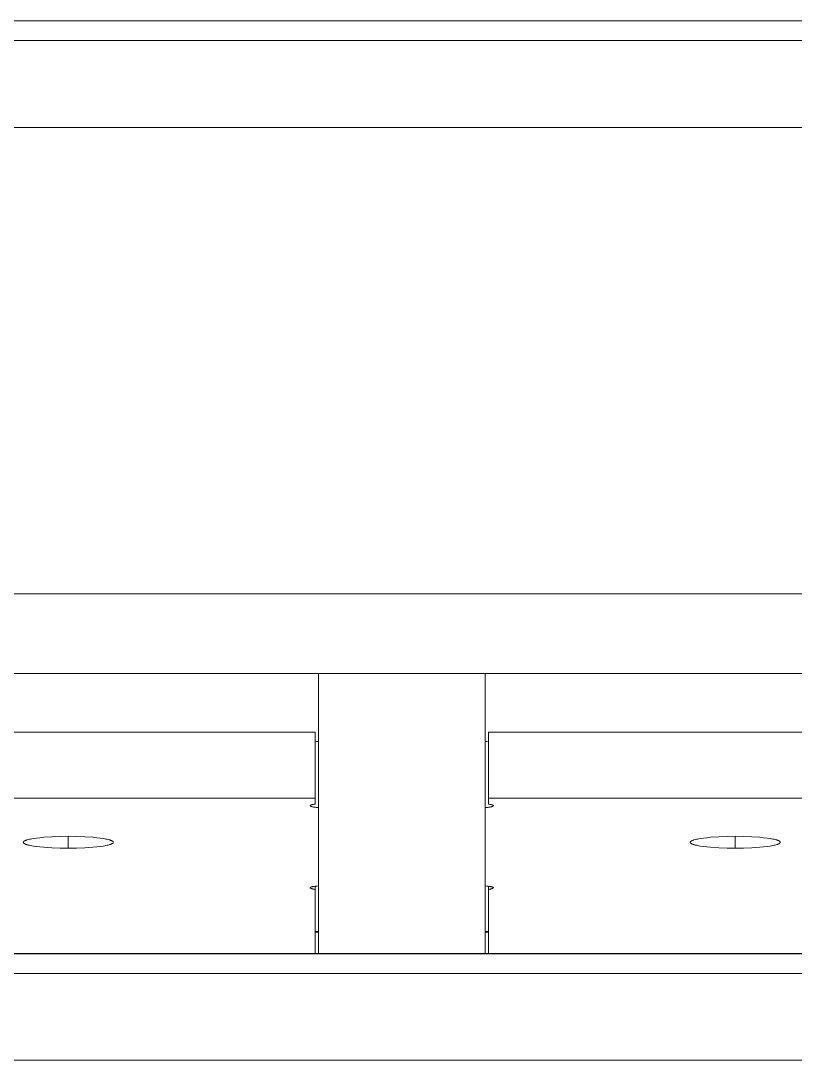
# Model space of a CAD drawing. Header units: inches. Extents: x -16 to 183, y -17 to 123.
# Drawn here: x 59.724 to 61.552, y 85.074 to 87.528 of the extents above; entities that cross this region are included whole.
import ezdxf

# ---------------------------------------------------------------- set-up
doc = ezdxf.new("R2010")
doc.units = ezdxf.units.IN
doc.layers.add('ZANO_R', color=7, linetype='Continuous', lineweight=0)

msp = doc.modelspace()

# ---------------------------------------------------------------- linework, layer by layer
at = {"layer": 'ZANO_R'}
for p, q in [((-7.48676, 87.52801), (62.98564, 87.52801)), ((62.98564, 87.52783), (-7.48676, 87.52783)), ((-7.48676, 87.48128), (62.98564, 87.48128)), ((62.98564, 87.2763), (-7.48676, 87.2763)), ((-7.48676, 86.17492), (62.98564, 86.17492)), ((62.98564, 85.98656), (-7.48676, 85.98656)), ((62.98564, 85.98638), (-7.48676, 85.98638)), ((60.42659, 85.32508), (60.42659, 85.98656)), ((60.82029, 85.32508), (60.82029, 85.98656)), ((60.41872, 85.84835), (59.63919, 85.84835)), ((60.41872, 85.69227), (60.41872, 85.84835)), ((61.60769, 85.84835), (60.82816, 85.84835)), ((60.82816, 85.84835), (60.82816, 85.69227)), ((60.41872, 85.82688), (60.42265, 85.82642)), ((60.42265, 85.82642), (60.42659, 85.82607)), ((60.82423, 85.82642), (60.82029, 85.82607)), ((60.82816, 85.82688), (60.82423, 85.82642)), ((60.41872, 85.69227), (59.63919, 85.69227)), ((60.41872, 85.6782), (60.41872, 85.69227)), ((61.60769, 85.69227), (60.82816, 85.69227)), ((60.82816, 85.69227), (60.82816, 85.6782)), ((60.40718, 85.67452), (60.40719, 85.67454)), ((60.40718, 85.67449), (60.40718, 85.67452)), ((60.40718, 85.67447), (60.40718, 85.67449)), ((60.40719, 85.67444), (60.40718, 85.67447)), ((60.40719, 85.67461), (60.4072, 85.67464)), ((60.40719, 85.67459), (60.40719, 85.67461)), ((60.40719, 85.67457), (60.40719, 85.67459)), ((60.40719, 85.67454), (60.40719, 85.67457)), ((60.40719, 85.67442), (60.40719, 85.67444)), ((60.40719, 85.67439), (60.40719, 85.67442)), ((60.4072, 85.67437), (60.40719, 85.67439)), ((60.4072, 85.67466), (60.40721, 85.67469)), ((60.4072, 85.67464), (60.4072, 85.67466)), ((60.4072, 85.67434), (60.4072, 85.67437)), ((60.40721, 85.67432), (60.4072, 85.67434)), ((60.40721, 85.67469), (60.40722, 85.67471)), ((60.40721, 85.6743), (60.40721, 85.67432)), ((60.40722, 85.67427), (60.40721, 85.6743)), ((60.40722, 85.67474), (60.40723, 85.67476)), ((60.40722, 85.67471), (60.40722, 85.67474)), ((60.40723, 85.67425), (60.40722, 85.67427)), ((60.40723, 85.67476), (60.40724, 85.67479)), ((60.40724, 85.67422), (60.40723, 85.67425)), ((60.40724, 85.67479), (60.40725, 85.67481)), ((60.40725, 85.6742), (60.40724, 85.67422)), ((60.40725, 85.67481), (60.40726, 85.67484)), ((60.40726, 85.67417), (60.40725, 85.6742)), ((60.40726, 85.67484), (60.40728, 85.67486)), ((60.40727, 85.67415), (60.40726, 85.67417)), ((60.40729, 85.67412), (60.40727, 85.67415)), ((60.40728, 85.67486), (60.40729, 85.67489)), ((60.40729, 85.67489), (60.4073, 85.67491)), ((60.4073, 85.6741), (60.40729, 85.67412)), ((60.4073, 85.67491), (60.40732, 85.67493)), ((60.40731, 85.67408), (60.4073, 85.6741)), ((60.40733, 85.67405), (60.40731, 85.67408)), ((60.40732, 85.67493), (60.40733, 85.67496)), ((60.40733, 85.67496), (60.40735, 85.67498)), ((60.40735, 85.67403), (60.40733, 85.67405)), ((60.40735, 85.67498), (60.40737, 85.67501)), ((60.40736, 85.674), (60.40735, 85.67403)), ((60.40738, 85.67398), (60.40736, 85.674)), ((60.40737, 85.67501), (60.40739, 85.67503)), ((60.4074, 85.67396), (60.40738, 85.67398)), ((60.40739, 85.67503), (60.40741, 85.67506)), ((60.40742, 85.67393), (60.4074, 85.67396)), ((60.40741, 85.67506), (60.40743, 85.67508)), ((60.40744, 85.67391), (60.40742, 85.67393)), ((60.40743, 85.67508), (60.40745, 85.67511)), ((60.40746, 85.67388), (60.40744, 85.67391)), ((60.40745, 85.67511), (60.40747, 85.67513)), ((60.40748, 85.67386), (60.40746, 85.67388)), ((60.40747, 85.67513), (60.40749, 85.67516)), ((60.40751, 85.67383), (60.40748, 85.67386)), ((60.40749, 85.67516), (60.40752, 85.67518)), ((60.40753, 85.67381), (60.40751, 85.67383)), ((60.40752, 85.67518), (60.40754, 85.67521)), ((60.40758, 85.67376), (60.40753, 85.67381)), ((60.40754, 85.67521), (60.40757, 85.67523)), ((60.40757, 85.67523), (60.40762, 85.67528)), ((60.40763, 85.67372), (60.40758, 85.67376)), ((60.40762, 85.67528), (60.40768, 85.67533)), ((60.40769, 85.67367), (60.40763, 85.67372)), ((60.40768, 85.67533), (60.40774, 85.67538)), ((60.40775, 85.67362), (60.40769, 85.67367)), ((60.40774, 85.67538), (60.4078, 85.67543)), ((60.40781, 85.67357), (60.40775, 85.67362)), ((60.4078, 85.67543), (60.40787, 85.67548)), ((60.40787, 85.67353), (60.40781, 85.67357)), ((60.40787, 85.67548), (60.40794, 85.67552)), ((60.40794, 85.67348), (60.40787, 85.67353)), ((60.40794, 85.67552), (60.40802, 85.67557)), ((60.40801, 85.67343), (60.40794, 85.67348)), ((60.40809, 85.67339), (60.40801, 85.67343)), ((60.40802, 85.67557), (60.40809, 85.67562)), ((60.40809, 85.67562), (60.40817, 85.67567)), ((60.40817, 85.67334), (60.40809, 85.67339)), ((60.40817, 85.67567), (60.40826, 85.67572)), ((60.40825, 85.67329), (60.40817, 85.67334)), ((60.40842, 85.6732), (60.40825, 85.67329)), ((60.40826, 85.67572), (60.40844, 85.67581)), ((60.4086, 85.67311), (60.40842, 85.6732)), ((60.40844, 85.67581), (60.40863, 85.67591)), ((60.40879, 85.67302), (60.4086, 85.67311)), ((60.40863, 85.67591), (60.40884, 85.676)), ((60.409, 85.67293), (60.40879, 85.67302)), ((60.40884, 85.676), (60.40906, 85.6761)), ((60.40921, 85.67284), (60.409, 85.67293)), ((60.40906, 85.6761), (60.40929, 85.67619)), ((60.40944, 85.67276), (60.40921, 85.67284)), ((60.40929, 85.67619), (60.40954, 85.67629)), ((60.40968, 85.67267), (60.40944, 85.67276)), ((60.40954, 85.67629), (60.41007, 85.67647)), ((60.41018, 85.6725), (60.40968, 85.67267)), ((60.41007, 85.67647), (60.41065, 85.67665)), ((60.41078, 85.67232), (60.41018, 85.6725)), ((60.41065, 85.67665), (60.41128, 85.67683)), ((60.41144, 85.67213), (60.41078, 85.67232)), ((60.41128, 85.67683), (60.41195, 85.677)), ((60.41217, 85.67195), (60.41144, 85.67213)), ((60.41195, 85.677), (60.41267, 85.67717)), ((60.41295, 85.67177), (60.41217, 85.67195)), ((60.41267, 85.67717), (60.41343, 85.67733)), ((60.41469, 85.67143), (60.41295, 85.67177)), ((60.41343, 85.67733), (60.41506, 85.67764)), ((60.41666, 85.67109), (60.41469, 85.67143)), ((60.41506, 85.67764), (60.41683, 85.67794)), ((60.41886, 85.67078), (60.41666, 85.67109)), ((60.41683, 85.67794), (60.41872, 85.6782)), ((60.42126, 85.67049), (60.41886, 85.67078)), ((60.42659, 85.66999), (60.42126, 85.67049)), ((60.82562, 85.67049), (60.82029, 85.66999)), ((60.82802, 85.67078), (60.82562, 85.67049)), ((60.83021, 85.67109), (60.82802, 85.67078)), ((60.82816, 85.6782), (60.83005, 85.67794)), ((60.83005, 85.67794), (60.83182, 85.67764)), ((60.83219, 85.67143), (60.83021, 85.67109)), ((60.83182, 85.67764), (60.83345, 85.67733)), ((60.83393, 85.67177), (60.83219, 85.67143)), ((60.83345, 85.67733), (60.83421, 85.67717)), ((60.83471, 85.67195), (60.83393, 85.67177)), ((60.83421, 85.67717), (60.83492, 85.677)), ((60.83543, 85.67213), (60.83471, 85.67195)), ((60.83492, 85.677), (60.8356, 85.67683)), ((60.8361, 85.67232), (60.83543, 85.67213)), ((60.8356, 85.67683), (60.83623, 85.67665)), ((60.8367, 85.6725), (60.8361, 85.67232)), ((60.83623, 85.67665), (60.83681, 85.67647)), ((60.8372, 85.67267), (60.8367, 85.6725)), ((60.83681, 85.67647), (60.83734, 85.67629)), ((60.83744, 85.67276), (60.8372, 85.67267)), ((60.83734, 85.67629), (60.83759, 85.67619)), ((60.83766, 85.67284), (60.83744, 85.67276)), ((60.83759, 85.67619), (60.83782, 85.6761)), ((60.83788, 85.67293), (60.83766, 85.67284)), ((60.83782, 85.6761), (60.83804, 85.676)), ((60.83809, 85.67302), (60.83788, 85.67293)), ((60.83804, 85.676), (60.83825, 85.67591)), ((60.83828, 85.67311), (60.83809, 85.67302)), ((60.83825, 85.67591), (60.83844, 85.67581)), ((60.83846, 85.6732), (60.83828, 85.67311)), ((60.83844, 85.67581), (60.83862, 85.67572)), ((60.83863, 85.67329), (60.83846, 85.6732)), ((60.83862, 85.67572), (60.8387, 85.67567)), ((60.83871, 85.67334), (60.83863, 85.67329)), ((60.8387, 85.67567), (60.83879, 85.67562)), ((60.83879, 85.67339), (60.83871, 85.67334)), ((60.83879, 85.67562), (60.83886, 85.67557)), ((60.83886, 85.67343), (60.83879, 85.67339)), ((60.83886, 85.67557), (60.83894, 85.67552)), ((60.83894, 85.67348), (60.83886, 85.67343)), ((60.83894, 85.67552), (60.83901, 85.67548)), ((60.839, 85.67353), (60.83894, 85.67348)), ((60.83907, 85.67357), (60.839, 85.67353)), ((60.83901, 85.67548), (60.83908, 85.67543)), ((60.83913, 85.67362), (60.83907, 85.67357)), ((60.83908, 85.67543), (60.83914, 85.67538)), ((60.83919, 85.67367), (60.83913, 85.67362)), ((60.83914, 85.67538), (60.8392, 85.67533)), ((60.83925, 85.67372), (60.83919, 85.67367)), ((60.8392, 85.67533), (60.83926, 85.67528)), ((60.8393, 85.67376), (60.83925, 85.67372)), ((60.83926, 85.67528), (60.83931, 85.67523)), ((60.83935, 85.67381), (60.8393, 85.67376)), ((60.83931, 85.67523), (60.83934, 85.67521)), ((60.83934, 85.67521), (60.83936, 85.67518)), ((60.83937, 85.67383), (60.83935, 85.67381)), ((60.83936, 85.67518), (60.83939, 85.67516)), ((60.8394, 85.67386), (60.83937, 85.67383)), ((60.83939, 85.67516), (60.83941, 85.67513)), ((60.83942, 85.67388), (60.8394, 85.67386)), ((60.83941, 85.67513), (60.83943, 85.67511)), ((60.83944, 85.67391), (60.83942, 85.67388)), ((60.83943, 85.67511), (60.83945, 85.67508)), ((60.83946, 85.67393), (60.83944, 85.67391)), ((60.83945, 85.67508), (60.83947, 85.67506)), ((60.83948, 85.67396), (60.83946, 85.67393)), ((60.83947, 85.67506), (60.83949, 85.67503)), ((60.8395, 85.67398), (60.83948, 85.67396)), ((60.83949, 85.67503), (60.83951, 85.67501)), ((60.83952, 85.674), (60.8395, 85.67398)), ((60.83951, 85.67501), (60.83953, 85.67498)), ((60.83953, 85.67403), (60.83952, 85.674)), ((60.83953, 85.67498), (60.83954, 85.67496)), ((60.83955, 85.67405), (60.83953, 85.67403)), ((60.83954, 85.67496), (60.83956, 85.67493)), ((60.83956, 85.67408), (60.83955, 85.67405)), ((60.83956, 85.67493), (60.83958, 85.67491)), ((60.83958, 85.6741), (60.83956, 85.67408)), ((60.83958, 85.67491), (60.83959, 85.67489)), ((60.83959, 85.67412), (60.83958, 85.6741)), ((60.83959, 85.67489), (60.8396, 85.67486)), ((60.83961, 85.67415), (60.83959, 85.67412)), ((60.8396, 85.67486), (60.83961, 85.67484)), ((60.83961, 85.67484), (60.83963, 85.67481)), ((60.83962, 85.67417), (60.83961, 85.67415)), ((60.83963, 85.6742), (60.83962, 85.67417)), ((60.83963, 85.67481), (60.83964, 85.67479)), ((60.83964, 85.67422), (60.83963, 85.6742)), ((60.83964, 85.67479), (60.83965, 85.67476)), ((60.83965, 85.67425), (60.83964, 85.67422)), ((60.83965, 85.67476), (60.83966, 85.67474)), ((60.83966, 85.67427), (60.83965, 85.67425)), ((60.83966, 85.67474), (60.83966, 85.67471)), ((60.83966, 85.67471), (60.83967, 85.67469)), ((60.83967, 85.67432), (60.83966, 85.6743)), ((60.83966, 85.6743), (60.83966, 85.67427)), ((60.83967, 85.67469), (60.83968, 85.67466)), ((60.83968, 85.67434), (60.83967, 85.67432)), ((60.83968, 85.67466), (60.83968, 85.67464)), ((60.83968, 85.67464), (60.83969, 85.67461)), ((60.83969, 85.67439), (60.83968, 85.67437)), ((60.83968, 85.67437), (60.83968, 85.67434)), ((60.83969, 85.67461), (60.83969, 85.67459)), ((60.83969, 85.67459), (60.83969, 85.67457)), ((60.83969, 85.67457), (60.83969, 85.67454)), ((60.83969, 85.67454), (60.83969, 85.67452)), ((60.83969, 85.67452), (60.83969, 85.67449)), ((60.83969, 85.67449), (60.83969, 85.67447)), ((60.83969, 85.67447), (60.83969, 85.67444)), ((60.83969, 85.67444), (60.83969, 85.67442)), ((60.83969, 85.67442), (60.83969, 85.67439)), ((59.72974, 85.58816), (59.72975, 85.58824)), ((59.72974, 85.58808), (59.72974, 85.58816)), ((59.72974, 85.588), (59.72974, 85.58808)), ((59.72975, 85.58792), (59.72974, 85.588)), ((59.72975, 85.58831), (59.72977, 85.58839)), ((59.72975, 85.58824), (59.72975, 85.58831)), ((59.72975, 85.58784), (59.72975, 85.58792)), ((59.72977, 85.58777), (59.72975, 85.58784)), ((59.72977, 85.58839), (59.72978, 85.58847)), ((59.72978, 85.58769), (59.72977, 85.58777)), ((59.72978, 85.58847), (59.7298, 85.58855)), ((59.7298, 85.58761), (59.72978, 85.58769)), ((59.7298, 85.58855), (59.72982, 85.58863)), ((59.72982, 85.58753), (59.7298, 85.58761)), ((59.72982, 85.58863), (59.72984, 85.58871)), ((59.72984, 85.58745), (59.72982, 85.58753)), ((59.72984, 85.58871), (59.72987, 85.58879)), ((59.72987, 85.58737), (59.72984, 85.58745)), ((59.72987, 85.58879), (59.72991, 85.58887)), ((59.72991, 85.58729), (59.72987, 85.58737)), ((59.72991, 85.58887), (59.72994, 85.58895)), ((59.72994, 85.58895), (59.72998, 85.58903)), ((59.72998, 85.58903), (59.73002, 85.58911)), ((59.73002, 85.58911), (59.73007, 85.58919)), ((59.73007, 85.58919), (59.73012, 85.58927)), ((59.73012, 85.58927), (59.73017, 85.58935)), ((59.73017, 85.58935), (59.73023, 85.58943)), ((59.73023, 85.58943), (59.73029, 85.58951)), ((59.73029, 85.58951), (59.73035, 85.58959)), ((59.73035, 85.58959), (59.73042, 85.58967)), ((59.73042, 85.58967), (59.73049, 85.58975)), ((59.73049, 85.58975), (59.73056, 85.58983)), ((59.73056, 85.58983), (59.73064, 85.58992)), ((59.73064, 85.58992), (59.73072, 85.59)), ((59.73072, 85.59), (59.73081, 85.59008)), ((59.73081, 85.59008), (59.7309, 85.59016)), ((59.7309, 85.59016), (59.73099, 85.59024)), ((59.73099, 85.59024), (59.73109, 85.59032)), ((59.73109, 85.59032), (59.73119, 85.59041)), ((59.73119, 85.59041), (59.73129, 85.59049)), ((59.73129, 85.59049), (59.73151, 85.59065)), ((59.73151, 85.59065), (59.73175, 85.59082)), ((59.73175, 85.59082), (59.732, 85.59098)), ((59.732, 85.59098), (59.73227, 85.59114)), ((59.73227, 85.59114), (59.73255, 85.59131)), ((59.73255, 85.59131), (59.73285, 85.59147)), ((59.73285, 85.59147), (59.73317, 85.59164)), ((59.73317, 85.59164), (59.7335, 85.5918)), ((59.7335, 85.5918), (59.73384, 85.59197)), ((59.73384, 85.59197), (59.73458, 85.5923)), ((59.73458, 85.5923), (59.73539, 85.59263)), ((59.73539, 85.59263), (59.73626, 85.59296)), ((59.73626, 85.59296), (59.7372, 85.59328)), ((59.7372, 85.59328), (59.73821, 85.59361)), ((59.73821, 85.59361), (59.73928, 85.59393)), ((59.73928, 85.59393), (59.74161, 85.59457)), ((59.74161, 85.59457), (59.74421, 85.5952)), ((59.74421, 85.5952), (59.74707, 85.59581)), ((59.74707, 85.59581), (59.75017, 85.59641)), ((59.75017, 85.59641), (59.75351, 85.59699)), ((59.75351, 85.59699), (59.76087, 85.59807)), ((59.76087, 85.59807), (59.76904, 85.59905)), ((59.76904, 85.59905), (59.77787, 85.59991)), ((59.77787, 85.59991), (59.79691, 85.60122)), ((59.79691, 85.60122), (59.8167, 85.60198)), ((59.8167, 85.60198), (59.83604, 85.60222)), ((59.83604, 85.60222), (59.85538, 85.60198)), ((59.83604, 85.57394), (59.83604, 85.60222)), ((59.85538, 85.60198), (59.87517, 85.60122)), ((59.87517, 85.60122), (59.89421, 85.59991)), ((59.89421, 85.59991), (59.90304, 85.59905)), ((59.90304, 85.59905), (59.9112, 85.59807)), ((59.9112, 85.59807), (59.91856, 85.59699)), ((59.91856, 85.59699), (59.92191, 85.59641)), ((59.92191, 85.59641), (59.92501, 85.59581)), ((59.92501, 85.59581), (59.92786, 85.5952)), ((59.92786, 85.5952), (59.93046, 85.59457)), ((59.93046, 85.59457), (59.9328, 85.59393)), ((59.9328, 85.59393), (59.93387, 85.59361)), ((59.93387, 85.59361), (59.93487, 85.59328)), ((59.93487, 85.59328), (59.93581, 85.59296)), ((59.93581, 85.59296), (59.93669, 85.59263)), ((59.93669, 85.59263), (59.93749, 85.5923)), ((59.93749, 85.5923), (59.93823, 85.59197)), ((59.93823, 85.59197), (59.93858, 85.5918)), ((59.93858, 85.5918), (59.93891, 85.59164)), ((59.93891, 85.59164), (59.93923, 85.59147)), ((59.93923, 85.59147), (59.93953, 85.59131)), ((59.93953, 85.59131), (59.93981, 85.59114)), ((59.93981, 85.59114), (59.94008, 85.59098)), ((59.94008, 85.59098), (59.94033, 85.59082)), ((59.94033, 85.59082), (59.94056, 85.59065)), ((59.94056, 85.59065), (59.94078, 85.59049)), ((59.94078, 85.59049), (59.94089, 85.59041)), ((59.94089, 85.59041), (59.94099, 85.59032)), ((59.94099, 85.59032), (59.94109, 85.59024)), ((59.94109, 85.59024), (59.94118, 85.59016)), ((59.94118, 85.59016), (59.94127, 85.59008)), ((59.94127, 85.59008), (59.94135, 85.59)), ((59.94135, 85.59), (59.94144, 85.58992)), ((59.94144, 85.58992), (59.94151, 85.58983)), ((59.94151, 85.58983), (59.94159, 85.58975)), ((59.94159, 85.58975), (59.94166, 85.58967)), ((59.94166, 85.58967), (59.94173, 85.58959)), ((59.94173, 85.58959), (59.94179, 85.58951)), ((59.94179, 85.58951), (59.94185, 85.58943)), ((59.94185, 85.58943), (59.94191, 85.58935)), ((59.94191, 85.58935), (59.94196, 85.58927)), ((59.94196, 85.58927), (59.94201, 85.58919)), ((59.94201, 85.58919), (59.94206, 85.58911)), ((59.94206, 85.58911), (59.9421, 85.58903)), ((59.9421, 85.58903), (59.94214, 85.58895)), ((59.94214, 85.58895), (59.94217, 85.58887)), ((59.94217, 85.58887), (59.9422, 85.58879)), ((59.9422, 85.58737), (59.94217, 85.58729)), ((59.9422, 85.58879), (59.94223, 85.58871)), ((59.94223, 85.58745), (59.9422, 85.58737)), ((59.94223, 85.58871), (59.94226, 85.58863)), ((59.94226, 85.58753), (59.94223, 85.58745)), ((59.94226, 85.58863), (59.94228, 85.58855)), ((59.94228, 85.58761), (59.94226, 85.58753)), ((59.94228, 85.58855), (59.9423, 85.58847)), ((59.9423, 85.58769), (59.94228, 85.58761)), ((59.9423, 85.58847), (59.94231, 85.58839)), ((59.94231, 85.58777), (59.9423, 85.58769)), ((59.94231, 85.58839), (59.94232, 85.58831)), ((59.94232, 85.58784), (59.94231, 85.58777)), ((59.94232, 85.58831), (59.94233, 85.58824)), ((59.94233, 85.58792), (59.94232, 85.58784)), ((59.94233, 85.58824), (59.94234, 85.58816)), ((59.94234, 85.588), (59.94233, 85.58792)), ((59.94234, 85.58816), (59.94234, 85.58808)), ((59.94234, 85.58808), (59.94234, 85.588)), ((61.30454, 85.58816), (61.30455, 85.58824)), ((61.30454, 85.58808), (61.30454, 85.58816)), ((61.30454, 85.588), (61.30454, 85.58808)), ((61.30455, 85.58792), (61.30454, 85.588)), ((61.30455, 85.58824), (61.30456, 85.58831)), ((61.30456, 85.58784), (61.30455, 85.58792)), ((61.30456, 85.58831), (61.30457, 85.58839)), ((61.30457, 85.58777), (61.30456, 85.58784)), ((61.30457, 85.58839), (61.30458, 85.58847)), ((61.30458, 85.58769), (61.30457, 85.58777)), ((61.30458, 85.58847), (61.3046, 85.58855)), ((61.3046, 85.58761), (61.30458, 85.58769)), ((61.3046, 85.58855), (61.30462, 85.58863)), ((61.30462, 85.58753), (61.3046, 85.58761)), ((61.30462, 85.58863), (61.30465, 85.58871)), ((61.30465, 85.58745), (61.30462, 85.58753)), ((61.30465, 85.58871), (61.30468, 85.58879)), ((61.30468, 85.58737), (61.30465, 85.58745)), ((61.30468, 85.58879), (61.30471, 85.58887)), ((61.30471, 85.58729), (61.30468, 85.58737)), ((61.30471, 85.58887), (61.30474, 85.58895)), ((61.30474, 85.58895), (61.30478, 85.58903)), ((61.30478, 85.58903), (61.30482, 85.58911)), ((61.30482, 85.58911), (61.30487, 85.58919)), ((61.30487, 85.58919), (61.30492, 85.58927)), ((61.30492, 85.58927), (61.30497, 85.58935)), ((61.30497, 85.58935), (61.30503, 85.58943)), ((61.30503, 85.58943), (61.30509, 85.58951)), ((61.30509, 85.58951), (61.30515, 85.58959)), ((61.30515, 85.58959), (61.30522, 85.58967)), ((61.30522, 85.58967), (61.30529, 85.58975)), ((61.30529, 85.58975), (61.30536, 85.58983)), ((61.30536, 85.58983), (61.30544, 85.58992)), ((61.30544, 85.58992), (61.30552, 85.59)), ((61.30552, 85.59), (61.30561, 85.59008)), ((61.30561, 85.59008), (61.3057, 85.59016)), ((61.3057, 85.59016), (61.30579, 85.59024)), ((61.30579, 85.59024), (61.30589, 85.59032)), ((61.30589, 85.59032), (61.30599, 85.59041)), ((61.30599, 85.59041), (61.3061, 85.59049)), ((61.3061, 85.59049), (61.30632, 85.59065)), ((61.30632, 85.59065), (61.30655, 85.59082)), ((61.30655, 85.59082), (61.3068, 85.59098)), ((61.3068, 85.59098), (61.30707, 85.59114)), ((61.30707, 85.59114), (61.30735, 85.59131)), ((61.30735, 85.59131), (61.30765, 85.59147)), ((61.30765, 85.59147), (61.30797, 85.59164)), ((61.30797, 85.59164), (61.3083, 85.5918)), ((61.3083, 85.5918), (61.30864, 85.59197)), ((61.30864, 85.59197), (61.30939, 85.5923)), ((61.30939, 85.5923), (61.31019, 85.59263)), ((61.31019, 85.59263), (61.31107, 85.59296)), ((61.31107, 85.59296), (61.312, 85.59328)), ((61.312, 85.59328), (61.31301, 85.59361)), ((61.31301, 85.59361), (61.31408, 85.59393)), ((61.31408, 85.59393), (61.31642, 85.59457)), ((61.31642, 85.59457), (61.31901, 85.5952)), ((61.31901, 85.5952), (61.32187, 85.59581)), ((61.32187, 85.59581), (61.32497, 85.59641)), ((61.32497, 85.59641), (61.32831, 85.59699)), ((61.32831, 85.59699), (61.33568, 85.59807)), ((61.33568, 85.59807), (61.34384, 85.59905)), ((61.34384, 85.59905), (61.35267, 85.59991)), ((61.35267, 85.59991), (61.37171, 85.60122)), ((61.37171, 85.60122), (61.3915, 85.60198)), ((61.3915, 85.60198), (61.41084, 85.60222)), ((61.41084, 85.60222), (61.43018, 85.60198)), ((61.41084, 85.57394), (61.41084, 85.60222)), ((61.43018, 85.60198), (61.44997, 85.60122)), ((61.44997, 85.60122), (61.46901, 85.59991)), ((61.46901, 85.59991), (61.47784, 85.59905)), ((61.47784, 85.59905), (61.48601, 85.59807)), ((61.48601, 85.59807), (61.49337, 85.59699)), ((61.49337, 85.59699), (61.49671, 85.59641)), ((61.49671, 85.59641), (61.49981, 85.59581)), ((61.49981, 85.59581), (61.50267, 85.5952)), ((61.50267, 85.5952), (61.50526, 85.59457)), ((61.50526, 85.59457), (61.5076, 85.59393)), ((61.5076, 85.59393), (61.50867, 85.59361)), ((61.50867, 85.59361), (61.50968, 85.59328)), ((61.50968, 85.59328), (61.51061, 85.59296)), ((61.51061, 85.59296), (61.51149, 85.59263)), ((61.51149, 85.59263), (61.51229, 85.5923)), ((61.51229, 85.5923), (61.51304, 85.59197)), ((61.51304, 85.59197), (61.51338, 85.5918)), ((61.51338, 85.5918), (61.51371, 85.59164)), ((61.51371, 85.59164), (61.51403, 85.59147)), ((61.51403, 85.59147), (61.51433, 85.59131)), ((61.51433, 85.59131), (61.51461, 85.59114)), ((61.51461, 85.59114), (61.51488, 85.59098)), ((61.51488, 85.59098), (61.51513, 85.59082)), ((61.51513, 85.59082), (61.51537, 85.59065)), ((61.51537, 85.59065), (61.51559, 85.59049)), ((61.51559, 85.59049), (61.51569, 85.59041)), ((61.51569, 85.59041), (61.51579, 85.59032)), ((61.51579, 85.59032), (61.51589, 85.59024)), ((61.51589, 85.59024), (61.51598, 85.59016)), ((61.51598, 85.59016), (61.51607, 85.59008)), ((61.51607, 85.59008), (61.51616, 85.59)), ((61.51616, 85.59), (61.51624, 85.58992)), ((61.51624, 85.58992), (61.51632, 85.58983)), ((61.51632, 85.58983), (61.51639, 85.58975)), ((61.51639, 85.58975), (61.51646, 85.58967)), ((61.51646, 85.58967), (61.51653, 85.58959)), ((61.51653, 85.58959), (61.51659, 85.58951)), ((61.51659, 85.58951), (61.51665, 85.58943)), ((61.51665, 85.58943), (61.51671, 85.58935)), ((61.51671, 85.58935), (61.51676, 85.58927)), ((61.51676, 85.58927), (61.51681, 85.58919)), ((61.51681, 85.58919), (61.51686, 85.58911)), ((61.51686, 85.58911), (61.5169, 85.58903)), ((61.5169, 85.58903), (61.51694, 85.58895)), ((61.51694, 85.58895), (61.51697, 85.58887)), ((61.51697, 85.58887), (61.51701, 85.58879)), ((61.51701, 85.58737), (61.51697, 85.58729)), ((61.51701, 85.58879), (61.51703, 85.58871)), ((61.51703, 85.58745), (61.51701, 85.58737)), ((61.51703, 85.58871), (61.51706, 85.58863)), ((61.51706, 85.58753), (61.51703, 85.58745)), ((61.51706, 85.58863), (61.51708, 85.58855)), ((61.51708, 85.58761), (61.51706, 85.58753)), ((61.51708, 85.58855), (61.5171, 85.58847)), ((61.5171, 85.58769), (61.51708, 85.58761)), ((61.5171, 85.58847), (61.51711, 85.58839)), ((61.51711, 85.58777), (61.5171, 85.58769)), ((61.51711, 85.58839), (61.51713, 85.58831)), ((61.51713, 85.58784), (61.51711, 85.58777)), ((61.51713, 85.58831), (61.51713, 85.58824)), ((61.51713, 85.58824), (61.51714, 85.58816)), ((61.51714, 85.588), (61.51713, 85.58792)), ((61.51713, 85.58792), (61.51713, 85.58784)), ((61.51714, 85.58816), (61.51714, 85.58808)), ((61.51714, 85.58808), (61.51714, 85.588)), ((59.72994, 85.58721), (59.72991, 85.58729)), ((59.72998, 85.58713), (59.72994, 85.58721)), ((59.73002, 85.58705), (59.72998, 85.58713)), ((59.73007, 85.58697), (59.73002, 85.58705)), ((59.73012, 85.58689), (59.73007, 85.58697)), ((59.73017, 85.58681), (59.73012, 85.58689)), ((59.73023, 85.58673), (59.73017, 85.58681)), ((59.73029, 85.58665), (59.73023, 85.58673)), ((59.73035, 85.58657), (59.73029, 85.58665)), ((59.73042, 85.58649), (59.73035, 85.58657)), ((59.73049, 85.58641), (59.73042, 85.58649)), ((59.73056, 85.58632), (59.73049, 85.58641)), ((59.73064, 85.58624), (59.73056, 85.58632)), ((59.73072, 85.58616), (59.73064, 85.58624)), ((59.73081, 85.58608), (59.73072, 85.58616)), ((59.7309, 85.586), (59.73081, 85.58608)), ((59.73099, 85.58592), (59.7309, 85.586)), ((59.73109, 85.58583), (59.73099, 85.58592)), ((59.73119, 85.58575), (59.73109, 85.58583)), ((59.73129, 85.58567), (59.73119, 85.58575)), ((59.73151, 85.58551), (59.73129, 85.58567)), ((59.73175, 85.58534), (59.73151, 85.58551)), ((59.732, 85.58518), (59.73175, 85.58534)), ((59.73227, 85.58501), (59.732, 85.58518)), ((59.73255, 85.58485), (59.73227, 85.58501)), ((59.73285, 85.58468), (59.73255, 85.58485)), ((59.73317, 85.58452), (59.73285, 85.58468)), ((59.7335, 85.58435), (59.73317, 85.58452)), ((59.73384, 85.58419), (59.7335, 85.58435)), ((59.73458, 85.58386), (59.73384, 85.58419)), ((59.73539, 85.58353), (59.73458, 85.58386)), ((59.73626, 85.5832), (59.73539, 85.58353)), ((59.7372, 85.58288), (59.73626, 85.5832)), ((59.73821, 85.58255), (59.7372, 85.58288)), ((59.73928, 85.58223), (59.73821, 85.58255)), ((59.74161, 85.58159), (59.73928, 85.58223)), ((59.74421, 85.58096), (59.74161, 85.58159)), ((59.74707, 85.58034), (59.74421, 85.58096)), ((59.75017, 85.57975), (59.74707, 85.58034)), ((59.75351, 85.57917), (59.75017, 85.57975)), ((59.76087, 85.57808), (59.75351, 85.57917)), ((59.76904, 85.5771), (59.76087, 85.57808)), ((59.77787, 85.57625), (59.76904, 85.5771)), ((59.79691, 85.57494), (59.77787, 85.57625)), ((59.8167, 85.57418), (59.79691, 85.57494)), ((59.83604, 85.57394), (59.8167, 85.57418)), ((59.85538, 85.57418), (59.83604, 85.57394)), ((59.87517, 85.57494), (59.85538, 85.57418)), ((59.89421, 85.57625), (59.87517, 85.57494)), ((59.90304, 85.5771), (59.89421, 85.57625)), ((59.9112, 85.57808), (59.90304, 85.5771)), ((59.91856, 85.57917), (59.9112, 85.57808)), ((59.92191, 85.57975), (59.91856, 85.57917)), ((59.92501, 85.58034), (59.92191, 85.57975)), ((59.92786, 85.58096), (59.92501, 85.58034)), ((59.93046, 85.58159), (59.92786, 85.58096)), ((59.9328, 85.58223), (59.93046, 85.58159)), ((59.93387, 85.58255), (59.9328, 85.58223)), ((59.93487, 85.58288), (59.93387, 85.58255)), ((59.93581, 85.5832), (59.93487, 85.58288)), ((59.93669, 85.58353), (59.93581, 85.5832)), ((59.93749, 85.58386), (59.93669, 85.58353)), ((59.93823, 85.58419), (59.93749, 85.58386)), ((59.93858, 85.58435), (59.93823, 85.58419)), ((59.93891, 85.58452), (59.93858, 85.58435)), ((59.93923, 85.58468), (59.93891, 85.58452)), ((59.93953, 85.58485), (59.93923, 85.58468)), ((59.93981, 85.58501), (59.93953, 85.58485)), ((59.94008, 85.58518), (59.93981, 85.58501)), ((59.94033, 85.58534), (59.94008, 85.58518)), ((59.94056, 85.58551), (59.94033, 85.58534)), ((59.94078, 85.58567), (59.94056, 85.58551)), ((59.94089, 85.58575), (59.94078, 85.58567)), ((59.94099, 85.58583), (59.94089, 85.58575)), ((59.94109, 85.58592), (59.94099, 85.58583)), ((59.94118, 85.586), (59.94109, 85.58592)), ((59.94127, 85.58608), (59.94118, 85.586)), ((59.94135, 85.58616), (59.94127, 85.58608)), ((59.94144, 85.58624), (59.94135, 85.58616)), ((59.94151, 85.58632), (59.94144, 85.58624)), ((59.94159, 85.58641), (59.94151, 85.58632)), ((59.94166, 85.58649), (59.94159, 85.58641)), ((59.94173, 85.58657), (59.94166, 85.58649)), ((59.94179, 85.58665), (59.94173, 85.58657)), ((59.94185, 85.58673), (59.94179, 85.58665)), ((59.94191, 85.58681), (59.94185, 85.58673)), ((59.94196, 85.58689), (59.94191, 85.58681)), ((59.94201, 85.58697), (59.94196, 85.58689)), ((59.94206, 85.58705), (59.94201, 85.58697)), ((59.9421, 85.58713), (59.94206, 85.58705)), ((59.94214, 85.58721), (59.9421, 85.58713)), ((59.94217, 85.58729), (59.94214, 85.58721)), ((61.30474, 85.58721), (61.30471, 85.58729)), ((61.30478, 85.58713), (61.30474, 85.58721)), ((61.30482, 85.58705), (61.30478, 85.58713)), ((61.30487, 85.58697), (61.30482, 85.58705)), ((61.30492, 85.58689), (61.30487, 85.58697)), ((61.30497, 85.58681), (61.30492, 85.58689)), ((61.30503, 85.58673), (61.30497, 85.58681)), ((61.30509, 85.58665), (61.30503, 85.58673)), ((61.30515, 85.58657), (61.30509, 85.58665)), ((61.30522, 85.58649), (61.30515, 85.58657)), ((61.30529, 85.58641), (61.30522, 85.58649)), ((61.30536, 85.58632), (61.30529, 85.58641)), ((61.30544, 85.58624), (61.30536, 85.58632)), ((61.30552, 85.58616), (61.30544, 85.58624)), ((61.30561, 85.58608), (61.30552, 85.58616)), ((61.3057, 85.586), (61.30561, 85.58608)), ((61.30579, 85.58592), (61.3057, 85.586)), ((61.30589, 85.58583), (61.30579, 85.58592)), ((61.30599, 85.58575), (61.30589, 85.58583)), ((61.3061, 85.58567), (61.30599, 85.58575)), ((61.30632, 85.58551), (61.3061, 85.58567)), ((61.30655, 85.58534), (61.30632, 85.58551)), ((61.3068, 85.58518), (61.30655, 85.58534)), ((61.30707, 85.58501), (61.3068, 85.58518)), ((61.30735, 85.58485), (61.30707, 85.58501)), ((61.30765, 85.58468), (61.30735, 85.58485)), ((61.30797, 85.58452), (61.30765, 85.58468)), ((61.3083, 85.58435), (61.30797, 85.58452)), ((61.30864, 85.58419), (61.3083, 85.58435)), ((61.30939, 85.58386), (61.30864, 85.58419)), ((61.31019, 85.58353), (61.30939, 85.58386)), ((61.31107, 85.5832), (61.31019, 85.58353)), ((61.312, 85.58288), (61.31107, 85.5832)), ((61.31301, 85.58255), (61.312, 85.58288)), ((61.31408, 85.58223), (61.31301, 85.58255)), ((61.31642, 85.58159), (61.31408, 85.58223)), ((61.31901, 85.58096), (61.31642, 85.58159)), ((61.32187, 85.58034), (61.31901, 85.58096)), ((61.32497, 85.57975), (61.32187, 85.58034)), ((61.32831, 85.57917), (61.32497, 85.57975)), ((61.33568, 85.57808), (61.32831, 85.57917)), ((61.34384, 85.5771), (61.33568, 85.57808)), ((61.35267, 85.57625), (61.34384, 85.5771)), ((61.37171, 85.57494), (61.35267, 85.57625)), ((61.3915, 85.57418), (61.37171, 85.57494)), ((61.41084, 85.57394), (61.3915, 85.57418)), ((61.43018, 85.57418), (61.41084, 85.57394)), ((61.44997, 85.57494), (61.43018, 85.57418)), ((61.46901, 85.57625), (61.44997, 85.57494)), ((61.47784, 85.5771), (61.46901, 85.57625)), ((61.48601, 85.57808), (61.47784, 85.5771)), ((61.49337, 85.57917), (61.48601, 85.57808)), ((61.49671, 85.57975), (61.49337, 85.57917)), ((61.49981, 85.58034), (61.49671, 85.57975)), ((61.50267, 85.58096), (61.49981, 85.58034)), ((61.50526, 85.58159), (61.50267, 85.58096)), ((61.5076, 85.58223), (61.50526, 85.58159)), ((61.50867, 85.58255), (61.5076, 85.58223)), ((61.50968, 85.58288), (61.50867, 85.58255)), ((61.51061, 85.5832), (61.50968, 85.58288)), ((61.51149, 85.58353), (61.51061, 85.5832)), ((61.51229, 85.58386), (61.51149, 85.58353)), ((61.51304, 85.58419), (61.51229, 85.58386)), ((61.51338, 85.58435), (61.51304, 85.58419)), ((61.51371, 85.58452), (61.51338, 85.58435)), ((61.51403, 85.58468), (61.51371, 85.58452)), ((61.51433, 85.58485), (61.51403, 85.58468)), ((61.51461, 85.58501), (61.51433, 85.58485)), ((61.51488, 85.58518), (61.51461, 85.58501)), ((61.51513, 85.58534), (61.51488, 85.58518)), ((61.51537, 85.58551), (61.51513, 85.58534)), ((61.51559, 85.58567), (61.51537, 85.58551)), ((61.51569, 85.58575), (61.51559, 85.58567)), ((61.51579, 85.58583), (61.51569, 85.58575)), ((61.51589, 85.58592), (61.51579, 85.58583)), ((61.51598, 85.586), (61.51589, 85.58592)), ((61.51607, 85.58608), (61.51598, 85.586)), ((61.51616, 85.58616), (61.51607, 85.58608)), ((61.51624, 85.58624), (61.51616, 85.58616)), ((61.51632, 85.58632), (61.51624, 85.58624)), ((61.51639, 85.58641), (61.51632, 85.58632)), ((61.51646, 85.58649), (61.51639, 85.58641)), ((61.51653, 85.58657), (61.51646, 85.58649)), ((61.51659, 85.58665), (61.51653, 85.58657)), ((61.51665, 85.58673), (61.51659, 85.58665)), ((61.51671, 85.58681), (61.51665, 85.58673)), ((61.51676, 85.58689), (61.51671, 85.58681)), ((61.51681, 85.58697), (61.51676, 85.58689)), ((61.51686, 85.58705), (61.51681, 85.58697)), ((61.5169, 85.58713), (61.51686, 85.58705)), ((61.51694, 85.58721), (61.5169, 85.58713)), ((61.51697, 85.58729), (61.51694, 85.58721)), ((60.40718, 85.48073), (60.40719, 85.48076)), ((60.40718, 85.4807), (60.40718, 85.48073)), ((60.40719, 85.48067), (60.40718, 85.4807)), ((60.40719, 85.48083), (60.4072, 85.48086)), ((60.40719, 85.48079), (60.40719, 85.48083)), ((60.40719, 85.48076), (60.40719, 85.48079)), ((60.40719, 85.48064), (60.40719, 85.48067)), ((60.40719, 85.4806), (60.40719, 85.48064)), ((60.4072, 85.48057), (60.40719, 85.4806)), ((60.4072, 85.48086), (60.40721, 85.48089)), ((60.40721, 85.48054), (60.4072, 85.48057)), ((60.40721, 85.48092), (60.40723, 85.48095)), ((60.40721, 85.48089), (60.40721, 85.48092)), ((60.40721, 85.48051), (60.40721, 85.48054)), ((60.40722, 85.48048), (60.40721, 85.48051)), ((60.40724, 85.48045), (60.40722, 85.48048)), ((60.40723, 85.48095), (60.40724, 85.48099)), ((60.40724, 85.48099), (60.40725, 85.48102)), ((60.40725, 85.48041), (60.40724, 85.48045)), ((60.40725, 85.48102), (60.40726, 85.48105)), ((60.40726, 85.48038), (60.40725, 85.48041)), ((60.40726, 85.48105), (60.40728, 85.48108)), ((60.40728, 85.48035), (60.40726, 85.48038)), ((60.40728, 85.48108), (60.4073, 85.48111)), ((60.4073, 85.48032), (60.40728, 85.48035)), ((60.4073, 85.48111), (60.40732, 85.48114)), ((60.40732, 85.48029), (60.4073, 85.48032)), ((60.40732, 85.48114), (60.40734, 85.48118)), ((60.40734, 85.48026), (60.40732, 85.48029)), ((60.40734, 85.48118), (60.40736, 85.48121)), ((60.40736, 85.48022), (60.40734, 85.48026)), ((60.40736, 85.48121), (60.40738, 85.48124)), ((60.40738, 85.48019), (60.40736, 85.48022)), ((60.40738, 85.48124), (60.40741, 85.48127)), ((60.4074, 85.48016), (60.40738, 85.48019)), ((60.40743, 85.48013), (60.4074, 85.48016)), ((60.40741, 85.48127), (60.40743, 85.4813)), ((60.40743, 85.4813), (60.40746, 85.48133)), ((60.40746, 85.4801), (60.40743, 85.48013)), ((60.40746, 85.48133), (60.40749, 85.48136)), ((60.40749, 85.48007), (60.40746, 85.4801)), ((60.40749, 85.48136), (60.40752, 85.4814)), ((60.40752, 85.48004), (60.40749, 85.48007)), ((60.40752, 85.4814), (60.40755, 85.48143)), ((60.40755, 85.48), (60.40752, 85.48004)), ((60.40755, 85.48143), (60.40758, 85.48146)), ((60.40758, 85.47997), (60.40755, 85.48)), ((60.40758, 85.48146), (60.40762, 85.48149)), ((60.40762, 85.47994), (60.40758, 85.47997)), ((60.40762, 85.48149), (60.40765, 85.48152)), ((60.40765, 85.47991), (60.40762, 85.47994)), ((60.40765, 85.48152), (60.40769, 85.48155)), ((60.40769, 85.47988), (60.40765, 85.47991)), ((60.40769, 85.48155), (60.40773, 85.48158)), ((60.40773, 85.47985), (60.40769, 85.47988)), ((60.40773, 85.48158), (60.40777, 85.48161)), ((60.40781, 85.47979), (60.40773, 85.47985)), ((60.40777, 85.48161), (60.40785, 85.48168)), ((60.4079, 85.47972), (60.40781, 85.47979)), ((60.40785, 85.48168), (60.40794, 85.48174)), ((60.40799, 85.47966), (60.4079, 85.47972)), ((60.40794, 85.48174), (60.40804, 85.4818)), ((60.40809, 85.4796), (60.40799, 85.47966)), ((60.40804, 85.4818), (60.40814, 85.48186)), ((60.40819, 85.47954), (60.40809, 85.4796)), ((60.40814, 85.48186), (60.40825, 85.48192)), ((60.4083, 85.47948), (60.40819, 85.47954)), ((60.40825, 85.48192), (60.40836, 85.48198)), ((60.40841, 85.47942), (60.4083, 85.47948)), ((60.40836, 85.48198), (60.40847, 85.48204)), ((60.40853, 85.47936), (60.40841, 85.47942)), ((60.40847, 85.48204), (60.4086, 85.4821)), ((60.40865, 85.4793), (60.40853, 85.47936)), ((60.4086, 85.4821), (60.40885, 85.48222)), ((60.40878, 85.47924), (60.40865, 85.4793)), ((60.40906, 85.47912), (60.40878, 85.47924)), ((60.40885, 85.48222), (60.40913, 85.48234)), ((60.40935, 85.479), (60.40906, 85.47912)), ((60.40913, 85.48234), (60.40943, 85.48246)), ((60.40967, 85.47888), (60.40935, 85.479)), ((60.40943, 85.48246), (60.40975, 85.48257)), ((60.41, 85.47877), (60.40967, 85.47888)), ((60.40975, 85.48257), (60.41009, 85.48269)), ((60.41035, 85.47866), (60.41, 85.47877)), ((60.41009, 85.48269), (60.41045, 85.4828)), ((60.41072, 85.47855), (60.41035, 85.47866)), ((60.41045, 85.4828), (60.41082, 85.48291)), ((60.41151, 85.47833), (60.41072, 85.47855)), ((60.41082, 85.48291), (60.41162, 85.48313)), ((60.41236, 85.47812), (60.41151, 85.47833)), ((60.41162, 85.48313), (60.41248, 85.48334)), ((60.41328, 85.47792), (60.41236, 85.47812)), ((60.41248, 85.48334), (60.4134, 85.48354)), ((60.41425, 85.47772), (60.41328, 85.47792)), ((60.4134, 85.48354), (60.41438, 85.48373)), ((60.41633, 85.47736), (60.41425, 85.47772)), ((60.41438, 85.48373), (60.41647, 85.48409)), ((60.41872, 85.47701), (60.41633, 85.47736)), ((60.41647, 85.48409), (60.41872, 85.48442)), ((60.41872, 85.48442), (60.42265, 85.48487)), ((60.41872, 85.47701), (60.41872, 85.48442)), ((60.41872, 85.32508), (60.41872, 85.47701)), ((60.42265, 85.48487), (60.42659, 85.48523)), ((60.82029, 85.48523), (60.82423, 85.48487)), ((60.82423, 85.48487), (60.82816, 85.48442)), ((60.82816, 85.48442), (60.82816, 85.47701)), ((60.82816, 85.48442), (60.83041, 85.48409)), ((60.83055, 85.47736), (60.82816, 85.47701)), ((60.82816, 85.47701), (60.82816, 85.32508)), ((60.83041, 85.48409), (60.8325, 85.48373)), ((60.83263, 85.47772), (60.83055, 85.47736)), ((60.8325, 85.48373), (60.83348, 85.48354)), ((60.8336, 85.47792), (60.83263, 85.47772)), ((60.83348, 85.48354), (60.8344, 85.48334)), ((60.83452, 85.47812), (60.8336, 85.47792)), ((60.8344, 85.48334), (60.83526, 85.48313)), ((60.83537, 85.47833), (60.83452, 85.47812)), ((60.83526, 85.48313), (60.83606, 85.48291)), ((60.83616, 85.47855), (60.83537, 85.47833)), ((60.83606, 85.48291), (60.83643, 85.4828)), ((60.83653, 85.47866), (60.83616, 85.47855)), ((60.83643, 85.4828), (60.83679, 85.48269)), ((60.83688, 85.47877), (60.83653, 85.47866)), ((60.83679, 85.48269), (60.83713, 85.48257)), ((60.83721, 85.47888), (60.83688, 85.47877)), ((60.83713, 85.48257), (60.83744, 85.48246)), ((60.83753, 85.479), (60.83721, 85.47888)), ((60.83744, 85.48246), (60.83774, 85.48234)), ((60.83782, 85.47912), (60.83753, 85.479)), ((60.83774, 85.48234), (60.83802, 85.48222)), ((60.8381, 85.47924), (60.83782, 85.47912)), ((60.83802, 85.48222), (60.83828, 85.4821)), ((60.83822, 85.4793), (60.8381, 85.47924)), ((60.83835, 85.47936), (60.83822, 85.4793)), ((60.83828, 85.4821), (60.83841, 85.48204)), ((60.83847, 85.47942), (60.83835, 85.47936)), ((60.83841, 85.48204), (60.83852, 85.48198)), ((60.83858, 85.47948), (60.83847, 85.47942)), ((60.83852, 85.48198), (60.83863, 85.48192)), ((60.83869, 85.47954), (60.83858, 85.47948)), ((60.83863, 85.48192), (60.83874, 85.48186)), ((60.83879, 85.4796), (60.83869, 85.47954)), ((60.83874, 85.48186), (60.83884, 85.4818)), ((60.83889, 85.47966), (60.83879, 85.4796)), ((60.83884, 85.4818), (60.83894, 85.48174)), ((60.83898, 85.47972), (60.83889, 85.47966)), ((60.83894, 85.48174), (60.83903, 85.48168)), ((60.83907, 85.47979), (60.83898, 85.47972)), ((60.83903, 85.48168), (60.83911, 85.48161)), ((60.83915, 85.47985), (60.83907, 85.47979)), ((60.83911, 85.48161), (60.83915, 85.48158)), ((60.83915, 85.48158), (60.83919, 85.48155)), ((60.83919, 85.47988), (60.83915, 85.47985)), ((60.83919, 85.48155), (60.83923, 85.48152)), ((60.83923, 85.47991), (60.83919, 85.47988)), ((60.83923, 85.48152), (60.83926, 85.48149)), ((60.83926, 85.47994), (60.83923, 85.47991)), ((60.83926, 85.48149), (60.8393, 85.48146)), ((60.8393, 85.47997), (60.83926, 85.47994)), ((60.8393, 85.48146), (60.83933, 85.48143)), ((60.83933, 85.48), (60.8393, 85.47997)), ((60.83933, 85.48143), (60.83936, 85.4814)), ((60.83936, 85.48004), (60.83933, 85.48)), ((60.83936, 85.4814), (60.83939, 85.48136)), ((60.83939, 85.48007), (60.83936, 85.48004)), ((60.83939, 85.48136), (60.83942, 85.48133)), ((60.83942, 85.4801), (60.83939, 85.48007)), ((60.83942, 85.48133), (60.83945, 85.4813)), ((60.83945, 85.48013), (60.83942, 85.4801)), ((60.83945, 85.4813), (60.83947, 85.48127)), ((60.83947, 85.48016), (60.83945, 85.48013)), ((60.83947, 85.48127), (60.8395, 85.48124)), ((60.8395, 85.48019), (60.83947, 85.48016)), ((60.8395, 85.48124), (60.83952, 85.48121)), ((60.83952, 85.48022), (60.8395, 85.48019)), ((60.83952, 85.48121), (60.83954, 85.48118)), ((60.83954, 85.48026), (60.83952, 85.48022)), ((60.83954, 85.48118), (60.83956, 85.48114)), ((60.83956, 85.48029), (60.83954, 85.48026)), ((60.83956, 85.48114), (60.83958, 85.48111)), ((60.83958, 85.48032), (60.83956, 85.48029)), ((60.83958, 85.48111), (60.8396, 85.48108)), ((60.8396, 85.48035), (60.83958, 85.48032)), ((60.8396, 85.48108), (60.83961, 85.48105)), ((60.83962, 85.48038), (60.8396, 85.48035)), ((60.83961, 85.48105), (60.83963, 85.48102)), ((60.83963, 85.48041), (60.83962, 85.48038)), ((60.83963, 85.48102), (60.83964, 85.48099)), ((60.83964, 85.48045), (60.83963, 85.48041)), ((60.83964, 85.48099), (60.83965, 85.48095)), ((60.83965, 85.48048), (60.83964, 85.48045)), ((60.83965, 85.48095), (60.83966, 85.48092)), ((60.83966, 85.48051), (60.83965, 85.48048)), ((60.83966, 85.48092), (60.83967, 85.48089)), ((60.83967, 85.48054), (60.83966, 85.48051)), ((60.83967, 85.48089), (60.83968, 85.48086)), ((60.83968, 85.48057), (60.83967, 85.48054)), ((60.83968, 85.48086), (60.83969, 85.48083)), ((60.83969, 85.4806), (60.83968, 85.48057)), ((60.83969, 85.48083), (60.83969, 85.48079)), ((60.83969, 85.48079), (60.83969, 85.48076)), ((60.83969, 85.48076), (60.83969, 85.48073)), ((60.83969, 85.48073), (60.83969, 85.4807)), ((60.83969, 85.4807), (60.83969, 85.48067)), ((60.83969, 85.48067), (60.83969, 85.48064)), ((60.83969, 85.48064), (60.83969, 85.4806)), ((60.41872, 85.37768), (60.42659, 85.37768)), ((60.42659, 85.37593), (60.41872, 85.37593)), ((60.82029, 85.37768), (60.82816, 85.37768)), ((60.82816, 85.37593), (60.82029, 85.37593)), ((-7.48676, 85.32525), (62.98564, 85.32525)), ((62.98564, 85.32508), (-7.48676, 85.32508)), ((-7.48676, 85.27853), (62.98564, 85.27853)), ((62.98564, 85.07354), (-7.48676, 85.07354))]:
    msp.add_line(p, q, dxfattribs=at)

doc.saveas('drawing.dxf')
